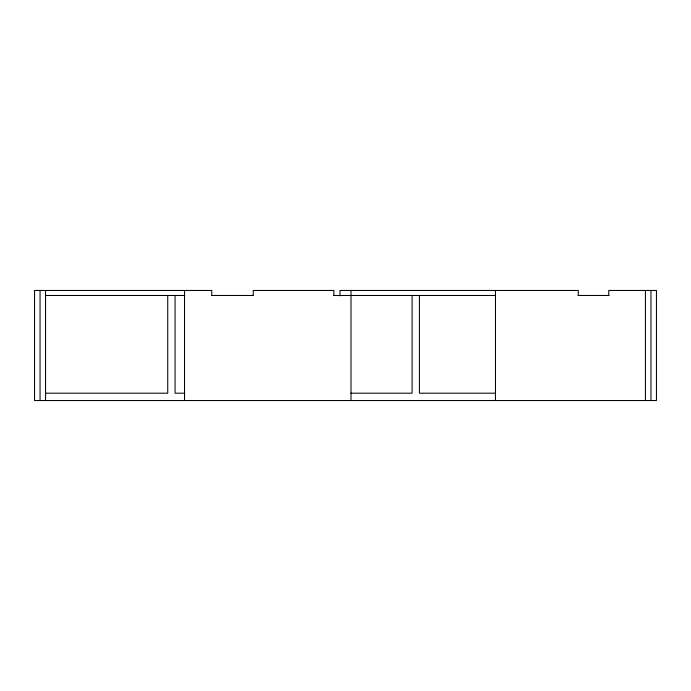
<?xml version="1.0" encoding="UTF-8"?>
<svg xmlns="http://www.w3.org/2000/svg" width="691" height="691" viewBox="0 0 691 691"><rect width="100%" height="100%" fill="white"/><g stroke="black" fill="none" stroke-linecap="round" stroke-linejoin="round"><path stroke-width="1.04" d="M45.554 295.489L184.73 295.489M211.567 295.489L253.424 295.489M333.744 295.489L495.637 295.489M578.004 295.489L609.047 295.489M45.554 393.196L167.732 393.196L167.732 295.489M184.73 393.196L175.073 393.196L175.073 295.489M350.916 393.196L412.095 393.196L412.095 295.489M495.637 393.196L419.428 393.196L419.428 295.489M650.948 290.462L650.948 400.538M645.446 290.462L645.446 400.538M608.754 295.489L608.754 290.462L656.45 290.462L656.45 400.538L34.55 400.538L34.55 290.462L211.766 290.462L211.766 295.489M578.298 295.489L578.298 290.462L339.998 290.462L339.998 295.86M495.473 290.462L495.473 400.538M351.002 290.462L351.002 400.538M333.874 295.489L333.874 290.462L253.226 290.462L253.226 295.489M184.523 290.462L184.523 400.538M45.554 290.462L45.554 400.538M40.052 290.462L40.052 400.538"/></g></svg>
